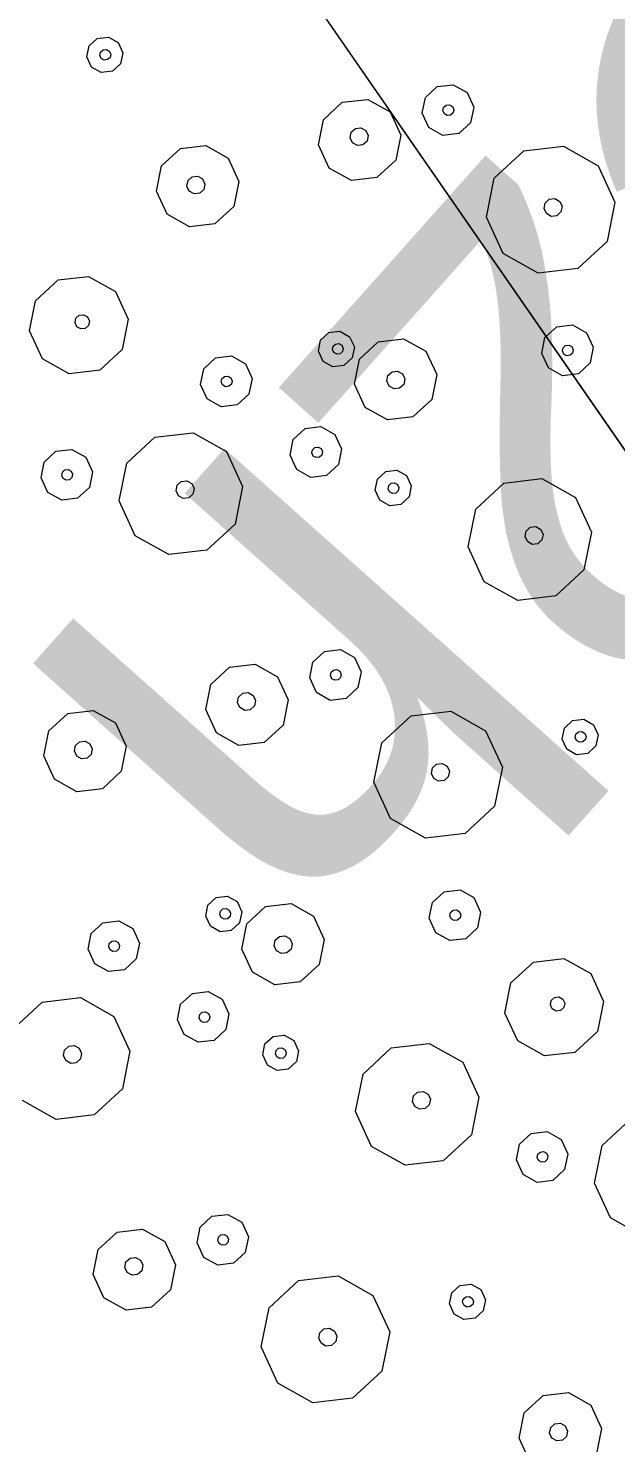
# Model space of a CAD drawing. Header units: metres. Extents: x -2858 to 512, y -1995 to 1252.
# Drawn here: x -966.717 to -964.901, y -838.808 to -834.436 of the extents above; entities that cross this region are included whole.
import ezdxf
from ezdxf.enums import TextEntityAlignment as Align
from ezdxf.lldxf.tags import DXFTag

# ---------------------------------------------------------------- set-up
doc = ezdxf.new("R2010")
doc.units = ezdxf.units.M
doc.layers.add('Calque commun', color=7, linetype='Continuous')
doc.layers.add('Textes', color=7, linetype='Continuous')
doc.styles.add('Arial26', font='arial.ttf', dxfattribs={"height": 0.202684})
tags = doc.linetypes.add('HIDDENX2', pattern=[0.75, 0.5, -0.25]).pattern_tags.tags
tags[6:7] = [DXFTag(74, 4), DXFTag(75, 0), DXFTag(340, '0'), DXFTag(46, 1.0), DXFTag(50, 0.0), DXFTag(44, 0.0), DXFTag(45, 0.0)]
tags[4:5] = [DXFTag(74, 4), DXFTag(75, 0), DXFTag(340, '0'), DXFTag(46, 1.0), DXFTag(50, 0.0), DXFTag(44, 0.0), DXFTag(45, 0.0)]

# ---------------------------------------------------------------- blocks, each defined once
blk = doc.blocks.new('pattern')
at = {"layer": 'Calque commun', "color": 54, "linetype": 'Continuous', "lineweight": 9}
for p, q in [((60.7252, 40.2766), (60.7933, 40.3169)), ((60.6937, 40.2041), (60.7252, 40.2766)), ((60.7109, 40.1269), (60.6937, 40.2041)), ((60.7942, 40.1882), (60.801, 40.2041)), ((60.7979, 40.1713), (60.7942, 40.1882)), ((60.801, 40.2041), (60.8159, 40.2129)), ((60.8159, 40.2129), (60.8332, 40.2112)), ((60.8332, 40.2112), (60.8461, 40.1998)), ((60.8499, 40.1829), (60.843, 40.167)), ((60.8461, 40.1998), (60.8499, 40.1829)), ((60.8109, 40.1599), (60.7979, 40.1713)), ((60.8281, 40.1582), (60.8109, 40.1599)), ((60.843, 40.167), (60.8281, 40.1582)), ((60.9486, 40.1798), (60.9171, 40.1072)), ((60.7702, 40.0745), (60.7109, 40.1269)), ((60.9171, 40.1072), (60.849, 40.067)), ((60.849, 40.067), (60.7702, 40.0745)), ((60.196, 39.9796), (60.2218, 39.8638)), ((60.2218, 39.8638), (60.1746, 39.7549)), ((60.1746, 39.7549), (60.0724, 39.6946)), ((60.6542, 39.7124), (60.668, 39.7441)), ((60.668, 39.7441), (60.6978, 39.7617)), ((60.6978, 39.7617), (60.7322, 39.7584)), ((60.7322, 39.7584), (60.7582, 39.7355)), ((60.0724, 39.6946), (59.9543, 39.7059)), ((60.6617, 39.6786), (60.6542, 39.7124)), ((60.692, 39.7095), (60.6961, 39.7191)), ((60.6942, 39.6994), (60.692, 39.7095)), ((60.6961, 39.7191), (60.705, 39.7243)), ((60.705, 39.7243), (60.7154, 39.7233)), ((60.7154, 39.7233), (60.7232, 39.7165)), ((60.7254, 39.7063), (60.7213, 39.6968)), ((60.7232, 39.7165), (60.7254, 39.7063)), ((60.7657, 39.7017), (60.7519, 39.67)), ((60.7582, 39.7355), (60.7657, 39.7017)), ((60.1626, 39.6331), (60.2052, 39.6582)), ((60.2052, 39.6582), (60.2544, 39.6535)), ((60.6877, 39.6557), (60.6617, 39.6786)), ((60.702, 39.6925), (60.6942, 39.6994)), ((60.7124, 39.6915), (60.702, 39.6925)), ((60.7213, 39.6968), (60.7124, 39.6915)), ((60.7519, 39.67), (60.7221, 39.6524)), ((60.1429, 39.5877), (60.1626, 39.6331)), ((60.2544, 39.6535), (60.2915, 39.6208)), ((60.2915, 39.6208), (60.3022, 39.5725)), ((60.7221, 39.6524), (60.6877, 39.6557)), ((60.9397, 39.5898), (61.0461, 39.6526)), ((61.0461, 39.6526), (61.1692, 39.6409)), ((61.1692, 39.6409), (61.2618, 39.5591)), ((60.1537, 39.5394), (60.1429, 39.5877)), ((60.2051, 39.5826), (60.2092, 39.5921)), ((60.2074, 39.5724), (60.2051, 39.5826)), ((60.2152, 39.5656), (60.2074, 39.5724)), ((60.2092, 39.5921), (60.2182, 39.5974)), ((60.2182, 39.5974), (60.2285, 39.5964)), ((60.2344, 39.5699), (60.2255, 39.5646)), ((60.2285, 39.5964), (60.2363, 39.5895)), ((60.2386, 39.5794), (60.2344, 39.5699)), ((60.2363, 39.5895), (60.2386, 39.5794)), ((60.3022, 39.5725), (60.2825, 39.5272)), ((60.8905, 39.4764), (60.9397, 39.5898)), ((60.1907, 39.5067), (60.1537, 39.5394)), ((60.2255, 39.5646), (60.2152, 39.5656)), ((60.2825, 39.5272), (60.24, 39.502)), ((61.2618, 39.5591), (61.2887, 39.4384)), ((60.24, 39.502), (60.1907, 39.5067)), ((61.0586, 39.4765), (61.0735, 39.4853)), ((61.0735, 39.4853), (61.0907, 39.4837)), ((61.0907, 39.4837), (61.1037, 39.4722)), ((59.7377, 39.4011), (59.8194, 39.4493)), ((59.8194, 39.4493), (59.9139, 39.4403)), ((59.9139, 39.4403), (59.9851, 39.3775)), ((60.9174, 39.3557), (60.8905, 39.4764)), ((61.0517, 39.4607), (61.0586, 39.4765)), ((61.0555, 39.4438), (61.0517, 39.4607)), ((61.0685, 39.4323), (61.0555, 39.4438)), ((61.1006, 39.4395), (61.0857, 39.4307)), ((61.1075, 39.4553), (61.1006, 39.4395)), ((61.1037, 39.4722), (61.1075, 39.4553)), ((61.2887, 39.4384), (61.2395, 39.325)), ((59.6999, 39.314), (59.7377, 39.4011)), ((61.0857, 39.4307), (61.0685, 39.4323)), ((59.9851, 39.3775), (60.0057, 39.2848)), ((60.2152, 39.3111), (60.3174, 39.3715)), ((60.3174, 39.3715), (60.4355, 39.3602)), ((60.4355, 39.3602), (60.5245, 39.2817)), ((61.01, 39.2739), (60.9174, 39.3557)), ((59.7205, 39.2213), (59.6999, 39.314)), ((59.8161, 39.3026), (59.8216, 39.3153)), ((59.8216, 39.3153), (59.8335, 39.3223)), ((59.8335, 39.3223), (59.8473, 39.321)), ((59.8473, 39.321), (59.8577, 39.3119)), ((59.8577, 39.3119), (59.8607, 39.2984)), ((60.168, 39.2023), (60.2152, 39.3111)), ((61.2395, 39.325), (61.1331, 39.2622)), ((59.8191, 39.2891), (59.8161, 39.3026)), ((59.8295, 39.2799), (59.8191, 39.2891)), ((59.8433, 39.2786), (59.8295, 39.2799)), ((59.8552, 39.2857), (59.8433, 39.2786)), ((59.8607, 39.2984), (59.8552, 39.2857)), ((60.0057, 39.2848), (59.9679, 39.1978)), ((60.5245, 39.2817), (60.5503, 39.1659)), ((61.1331, 39.2622), (61.01, 39.2739)), ((59.7917, 39.1585), (59.7205, 39.2213)), ((59.9679, 39.1978), (59.8862, 39.1495)), ((60.1938, 39.0864), (60.168, 39.2023)), ((60.3133, 39.1881), (60.3202, 39.2039)), ((60.317, 39.1712), (60.3133, 39.1881)), ((60.3202, 39.2039), (60.3351, 39.2127)), ((60.3351, 39.2127), (60.3523, 39.2111)), ((60.3523, 39.2111), (60.3653, 39.1996)), ((60.369, 39.1827), (60.3621, 39.1669)), ((60.3653, 39.1996), (60.369, 39.1827)), ((59.8862, 39.1495), (59.7917, 39.1585)), ((60.33, 39.1597), (60.317, 39.1712)), ((60.3472, 39.1581), (60.33, 39.1597)), ((60.3621, 39.1669), (60.3472, 39.1581)), ((60.5503, 39.1659), (60.503, 39.057)), ((61.0121, 39.0682), (61.0546, 39.0934)), ((61.0546, 39.0934), (61.1039, 39.0887)), ((61.1039, 39.0887), (61.1409, 39.0559)), ((60.2827, 39.0079), (60.1938, 39.0864)), ((60.503, 39.057), (60.4009, 38.9967)), ((60.9924, 39.0229), (61.0121, 39.0682)), ((61.1409, 39.0559), (61.1517, 39.0077)), ((60.4009, 38.9967), (60.2827, 39.0079)), ((61.0031, 38.9746), (60.9924, 39.0229)), ((61.0546, 39.0177), (61.0587, 39.0273)), ((61.0569, 39.0076), (61.0546, 39.0177)), ((61.0646, 39.0007), (61.0569, 39.0076)), ((61.0587, 39.0273), (61.0677, 39.0325)), ((61.0677, 39.0325), (61.078, 39.0316)), ((61.0839, 39.005), (61.075, 38.9997)), ((61.078, 39.0316), (61.0858, 39.0247)), ((61.088, 39.0145), (61.0839, 39.005)), ((61.0858, 39.0247), (61.088, 39.0145)), ((61.1517, 39.0077), (61.132, 38.9623)), ((59.7855, 38.9338), (59.8281, 38.9589)), ((59.8281, 38.9589), (59.8773, 38.9542)), ((61.0402, 38.9419), (61.0031, 38.9746)), ((61.075, 38.9997), (61.0646, 39.0007)), ((61.132, 38.9623), (61.0894, 38.9372)), ((61.1957, 38.8853), (61.2271, 38.9579)), ((61.2271, 38.9579), (61.2952, 38.9981)), ((61.2952, 38.9981), (61.374, 38.9906)), ((61.374, 38.9906), (61.4333, 38.9382)), ((59.7659, 38.8884), (59.7855, 38.9338)), ((59.8773, 38.9542), (59.9144, 38.9215)), ((59.9144, 38.9215), (59.9251, 38.8732)), ((61.0894, 38.9372), (61.0402, 38.9419)), ((61.4333, 38.9382), (61.4505, 38.861)), ((59.7766, 38.8402), (59.7659, 38.8884)), ((59.8281, 38.8833), (59.8322, 38.8928)), ((59.8303, 38.8731), (59.8281, 38.8833)), ((59.8381, 38.8663), (59.8303, 38.8731)), ((59.8322, 38.8928), (59.8411, 38.8981)), ((59.8411, 38.8981), (59.8515, 38.8971)), ((59.8574, 38.8706), (59.8484, 38.8653)), ((59.8515, 38.8971), (59.8593, 38.8902)), ((59.8615, 38.8801), (59.8574, 38.8706)), ((59.8593, 38.8902), (59.8615, 38.8801)), ((59.9251, 38.8732), (59.9055, 38.8279)), ((61.2128, 38.8081), (61.1957, 38.8853)), ((61.2886, 38.8679), (61.2955, 38.8838)), ((61.2955, 38.8838), (61.3104, 38.8926)), ((61.3104, 38.8926), (61.3277, 38.8909)), ((61.3277, 38.8909), (61.3406, 38.8795)), ((61.3406, 38.8795), (61.3444, 38.8626)), ((59.121, 38.8072), (59.1348, 38.8389)), ((59.1348, 38.8389), (59.1646, 38.8565)), ((59.1646, 38.8565), (59.1991, 38.8532)), ((59.1991, 38.8532), (59.225, 38.8303)), ((59.225, 38.8303), (59.2325, 38.7966)), ((59.8137, 38.8074), (59.7766, 38.8402)), ((59.8484, 38.8653), (59.8381, 38.8663)), ((59.9055, 38.8279), (59.8629, 38.8027)), ((61.2924, 38.851), (61.2886, 38.8679)), ((61.3054, 38.8396), (61.2924, 38.851)), ((61.3226, 38.8379), (61.3054, 38.8396)), ((61.3375, 38.8467), (61.3226, 38.8379)), ((61.3444, 38.8626), (61.3375, 38.8467)), ((61.4505, 38.861), (61.419, 38.7884)), ((59.1286, 38.7734), (59.121, 38.8072)), ((59.1588, 38.8043), (59.1629, 38.8139)), ((59.1611, 38.7942), (59.1588, 38.8043)), ((59.1688, 38.7873), (59.1611, 38.7942)), ((59.1629, 38.8139), (59.1719, 38.8191)), ((59.1792, 38.7863), (59.1688, 38.7873)), ((59.1719, 38.8191), (59.1822, 38.8181)), ((59.1881, 38.7916), (59.1792, 38.7863)), ((59.1822, 38.8181), (59.19, 38.8113)), ((59.1922, 38.8011), (59.1881, 38.7916)), ((59.19, 38.8113), (59.1922, 38.8011)), ((59.2325, 38.7966), (59.2188, 38.7648)), ((59.8629, 38.8027), (59.8137, 38.8074)), ((60.4661, 38.7684), (60.4799, 38.8002)), ((60.4799, 38.8002), (60.5097, 38.8178)), ((60.5097, 38.8178), (60.5441, 38.8145)), ((60.5441, 38.8145), (60.5701, 38.7916)), ((60.5701, 38.7916), (60.5776, 38.7578)), ((61.2722, 38.7557), (61.2128, 38.8081)), ((61.419, 38.7884), (61.3509, 38.7482)), ((59.1545, 38.7505), (59.1286, 38.7734)), ((59.1889, 38.7472), (59.1545, 38.7505)), ((59.2188, 38.7648), (59.1889, 38.7472)), ((59.4065, 38.6846), (59.5129, 38.7474)), ((59.5129, 38.7474), (59.636, 38.7357)), ((60.4736, 38.7347), (60.4661, 38.7684)), ((60.5055, 38.7657), (60.5097, 38.7752)), ((60.5078, 38.7556), (60.5055, 38.7657)), ((60.5156, 38.7487), (60.5078, 38.7556)), ((60.5097, 38.7752), (60.5186, 38.7805)), ((60.5259, 38.7477), (60.5156, 38.7487)), ((60.5186, 38.7805), (60.5289, 38.7795)), ((60.5348, 38.753), (60.5259, 38.7477)), ((60.5289, 38.7795), (60.5367, 38.7726)), ((60.539, 38.7625), (60.5348, 38.753)), ((60.5367, 38.7726), (60.539, 38.7625)), ((60.5776, 38.7578), (60.5638, 38.7261)), ((61.3509, 38.7482), (61.2722, 38.7557)), ((59.636, 38.7357), (59.7286, 38.6539)), ((60.4996, 38.7118), (60.4736, 38.7347)), ((60.534, 38.7085), (60.4996, 38.7118)), ((60.5638, 38.7261), (60.534, 38.7085)), ((59.3573, 38.5712), (59.4065, 38.6846)), ((59.7286, 38.6539), (59.7555, 38.5332)), ((60.1711, 38.6292), (60.2392, 38.6694)), ((60.2392, 38.6694), (60.318, 38.6619)), ((60.318, 38.6619), (60.3773, 38.6095)), ((60.1397, 38.5566), (60.1711, 38.6292)), ((60.3773, 38.6095), (60.3945, 38.5323)), ((59.3842, 38.4505), (59.3573, 38.5712)), ((59.5185, 38.5555), (59.5254, 38.5713)), ((59.5254, 38.5713), (59.5403, 38.5801)), ((59.5403, 38.5801), (59.5576, 38.5785)), ((59.5576, 38.5785), (59.5705, 38.567)), ((59.5705, 38.567), (59.5743, 38.5501)), ((60.2399, 38.5489), (60.2468, 38.5648)), ((60.2468, 38.5648), (60.2617, 38.5736)), ((60.2617, 38.5736), (60.2789, 38.5719)), ((60.2789, 38.5719), (60.2919, 38.5605)), ((60.5388, 38.5635), (60.5814, 38.5887)), ((60.5814, 38.5887), (60.6306, 38.584)), ((60.6306, 38.584), (60.6677, 38.5512)), ((59.5223, 38.5386), (59.5185, 38.5555)), ((59.5353, 38.5271), (59.5223, 38.5386)), ((59.5525, 38.5255), (59.5353, 38.5271)), ((59.5674, 38.5343), (59.5525, 38.5255)), ((59.5743, 38.5501), (59.5674, 38.5343)), ((59.7555, 38.5332), (59.7064, 38.4198)), ((60.1569, 38.4794), (60.1397, 38.5566)), ((60.2437, 38.532), (60.2399, 38.5489)), ((60.2566, 38.5205), (60.2437, 38.532)), ((60.2738, 38.5189), (60.2566, 38.5205)), ((60.2887, 38.5277), (60.2738, 38.5189)), ((60.2956, 38.5436), (60.2887, 38.5277)), ((60.2919, 38.5605), (60.2956, 38.5436)), ((60.3945, 38.5323), (60.363, 38.4597)), ((60.5192, 38.5182), (60.5388, 38.5635)), ((60.5801, 38.516), (60.5842, 38.5255)), ((60.5842, 38.5255), (60.5932, 38.5308)), ((60.5932, 38.5308), (60.6035, 38.5298)), ((60.6035, 38.5298), (60.6113, 38.5229)), ((60.6113, 38.5229), (60.6135, 38.5128)), ((60.6677, 38.5512), (60.6785, 38.503)), ((60.2162, 38.427), (60.1569, 38.4794)), ((60.5299, 38.4699), (60.5192, 38.5182)), ((60.5823, 38.5058), (60.5801, 38.516)), ((60.5901, 38.499), (60.5823, 38.5058)), ((60.6005, 38.498), (60.5901, 38.499)), ((60.6094, 38.5032), (60.6005, 38.498)), ((60.6135, 38.5128), (60.6094, 38.5032)), ((60.6785, 38.503), (60.6588, 38.4576)), ((58.682, 38.4059), (58.7842, 38.4663)), ((58.7842, 38.4663), (58.9023, 38.455)), ((58.9023, 38.455), (58.9913, 38.3765)), ((59.4769, 38.3687), (59.3842, 38.4505)), ((60.363, 38.4597), (60.2949, 38.4195)), ((60.567, 38.4372), (60.5299, 38.4699)), ((60.6162, 38.4325), (60.567, 38.4372)), ((60.6588, 38.4576), (60.6162, 38.4325)), ((60.8292, 38.4127), (60.9314, 38.4731)), ((60.9314, 38.4731), (61.0495, 38.4618)), ((61.0495, 38.4618), (61.1385, 38.3833)), ((58.6348, 38.2971), (58.682, 38.4059)), ((59.7064, 38.4198), (59.5999, 38.357)), ((60.2949, 38.4195), (60.2162, 38.427)), ((60.2775, 38.3827), (60.3073, 38.4003)), ((60.3073, 38.4003), (60.3417, 38.397)), ((60.3417, 38.397), (60.3677, 38.3741)), ((60.782, 38.3039), (60.8292, 38.4127)), ((58.9913, 38.3765), (59.0171, 38.2607)), ((59.5999, 38.357), (59.4769, 38.3687)), ((60.2637, 38.3509), (60.2775, 38.3827)), ((60.2712, 38.3171), (60.2637, 38.3509)), ((60.2993, 38.3506), (60.3035, 38.3601)), ((60.3016, 38.3404), (60.2993, 38.3506)), ((60.3035, 38.3601), (60.3124, 38.3654)), ((60.3124, 38.3654), (60.3227, 38.3644)), ((60.3227, 38.3644), (60.3305, 38.3575)), ((60.3328, 38.3474), (60.3287, 38.3378)), ((60.3305, 38.3575), (60.3328, 38.3474)), ((60.3677, 38.3741), (60.3752, 38.3403)), ((61.1385, 38.3833), (61.1643, 38.2674)), ((58.787, 38.2987), (58.8019, 38.3075)), ((58.8019, 38.3075), (58.8191, 38.3059)), ((58.8191, 38.3059), (58.8321, 38.2944)), ((60.2972, 38.2942), (60.2712, 38.3171)), ((60.3094, 38.3335), (60.3016, 38.3404)), ((60.3197, 38.3326), (60.3094, 38.3335)), ((60.3287, 38.3378), (60.3197, 38.3326)), ((60.3614, 38.3085), (60.3316, 38.291)), ((60.3752, 38.3403), (60.3614, 38.3085)), ((60.8078, 38.188), (60.782, 38.3039)), ((60.9273, 38.2896), (60.9342, 38.3055)), ((60.9342, 38.3055), (60.9491, 38.3143)), ((60.9491, 38.3143), (60.9663, 38.3127)), ((60.9663, 38.3127), (60.9793, 38.3012)), ((60.9793, 38.3012), (60.9831, 38.2843)), ((58.6606, 38.1813), (58.6348, 38.2971)), ((58.7801, 38.2829), (58.787, 38.2987)), ((58.7839, 38.266), (58.7801, 38.2829)), ((58.7968, 38.2545), (58.7839, 38.266)), ((58.829, 38.2617), (58.8141, 38.2529)), ((58.8358, 38.2776), (58.829, 38.2617)), ((58.8321, 38.2944), (58.8358, 38.2776)), ((59.0171, 38.2607), (58.9699, 38.1518)), ((60.3316, 38.291), (60.2972, 38.2942)), ((60.9311, 38.2728), (60.9273, 38.2896)), ((60.944, 38.2613), (60.9311, 38.2728)), ((60.9613, 38.2597), (60.944, 38.2613)), ((60.9762, 38.2685), (60.9613, 38.2597)), ((60.9831, 38.2843), (60.9762, 38.2685)), ((58.8141, 38.2529), (58.7968, 38.2545)), ((60.5608, 38.2117), (60.6034, 38.2368)), ((60.6034, 38.2368), (60.6526, 38.2321)), ((60.6526, 38.2321), (60.6896, 38.1994)), ((58.7496, 38.1027), (58.6606, 38.1813)), ((59.4789, 38.163), (59.5215, 38.1882)), ((59.5215, 38.1882), (59.5707, 38.1835)), ((59.5707, 38.1835), (59.6078, 38.1507)), ((60.5411, 38.1663), (60.5608, 38.2117)), ((60.6033, 38.1612), (60.6074, 38.1707)), ((60.6074, 38.1707), (60.6164, 38.176)), ((60.6164, 38.176), (60.6267, 38.175)), ((60.6267, 38.175), (60.6345, 38.1681)), ((60.6896, 38.1994), (60.7004, 38.1511)), ((60.8968, 38.1095), (60.8078, 38.188)), ((58.9699, 38.1518), (58.8677, 38.0915)), ((59.4592, 38.1177), (59.4789, 38.163)), ((59.5256, 38.1221), (59.5345, 38.1273)), ((59.5345, 38.1273), (59.5448, 38.1264)), ((59.5448, 38.1264), (59.5526, 38.1195)), ((59.6078, 38.1507), (59.6185, 38.1025)), ((60.5519, 38.118), (60.5411, 38.1663)), ((60.6056, 38.1511), (60.6033, 38.1612)), ((60.6133, 38.1442), (60.6056, 38.1511)), ((60.6237, 38.1432), (60.6133, 38.1442)), ((60.6326, 38.1485), (60.6237, 38.1432)), ((60.6368, 38.158), (60.6326, 38.1485)), ((60.6345, 38.1681), (60.6368, 38.158)), ((60.7004, 38.1511), (60.6807, 38.1058)), ((58.8677, 38.0915), (58.7496, 38.1027)), ((59.47, 38.0694), (59.4592, 38.1177)), ((59.5214, 38.1125), (59.5256, 38.1221)), ((59.5237, 38.1024), (59.5214, 38.1125)), ((59.5315, 38.0955), (59.5237, 38.1024)), ((59.5418, 38.0946), (59.5315, 38.0955)), ((59.5507, 38.0998), (59.5418, 38.0946)), ((59.5549, 38.1094), (59.5507, 38.0998)), ((59.5526, 38.1195), (59.5549, 38.1094)), ((59.6185, 38.1025), (59.5988, 38.0571)), ((59.6939, 38.0527), (59.7621, 38.0929)), ((59.7621, 38.0929), (59.8408, 38.0854)), ((59.8408, 38.0854), (59.9001, 38.033)), ((60.5889, 38.0853), (60.5519, 38.118)), ((60.6381, 38.0806), (60.5889, 38.0853)), ((60.6807, 38.1058), (60.6381, 38.0806)), ((61.0149, 38.0982), (60.8968, 38.1095)), ((58.2524, 38.0286), (58.2949, 38.0537)), ((58.2949, 38.0537), (58.3442, 38.049)), ((58.3442, 38.049), (58.3812, 38.0163)), ((59.507, 38.0367), (59.47, 38.0694)), ((59.5988, 38.0571), (59.5563, 38.032)), ((59.6625, 37.9801), (59.6939, 38.0527)), ((58.2327, 37.9832), (58.2524, 38.0286)), ((58.3812, 38.0163), (58.392, 37.968)), ((59.5563, 38.032), (59.507, 38.0367)), ((59.9001, 38.033), (59.9173, 37.9558)), ((58.2434, 37.935), (58.2327, 37.9832)), ((58.2949, 37.9781), (58.299, 37.9876)), ((58.2971, 37.968), (58.2949, 37.9781)), ((58.3049, 37.9611), (58.2971, 37.968)), ((58.299, 37.9876), (58.308, 37.9929)), ((58.3153, 37.9601), (58.3049, 37.9611)), ((58.308, 37.9929), (58.3183, 37.9919)), ((58.3242, 37.9654), (58.3153, 37.9601)), ((58.3183, 37.9919), (58.3261, 37.985)), ((58.3283, 37.9749), (58.3242, 37.9654)), ((58.3261, 37.985), (58.3283, 37.9749)), ((58.392, 37.968), (58.3723, 37.9227)), ((59.6797, 37.9029), (59.6625, 37.9801)), ((59.7555, 37.9627), (59.7624, 37.9786)), ((59.7592, 37.9458), (59.7555, 37.9627)), ((59.7624, 37.9786), (59.7773, 37.9874)), ((59.7773, 37.9874), (59.7945, 37.9858)), ((59.7945, 37.9858), (59.8075, 37.9743)), ((59.8112, 37.9574), (59.8043, 37.9415)), ((59.8075, 37.9743), (59.8112, 37.9574)), ((59.9173, 37.9558), (59.8859, 37.8832)), ((58.2805, 37.9022), (58.2434, 37.935)), ((58.3723, 37.9227), (58.3297, 37.8975)), ((58.9467, 37.895), (58.9765, 37.9126)), ((58.9765, 37.9126), (59.0109, 37.9093)), ((59.0109, 37.9093), (59.0369, 37.8864)), ((59.7722, 37.9344), (59.7592, 37.9458)), ((59.7894, 37.9327), (59.7722, 37.9344)), ((59.8043, 37.9415), (59.7894, 37.9327)), ((58.3297, 37.8975), (58.2805, 37.9022)), ((58.9329, 37.8633), (58.9467, 37.895)), ((58.9724, 37.8605), (58.9765, 37.87)), ((58.9765, 37.87), (58.9854, 37.8753)), ((58.9854, 37.8753), (58.9958, 37.8743)), ((58.9958, 37.8743), (59.0035, 37.8675)), ((59.0035, 37.8675), (59.0058, 37.8573)), ((59.0369, 37.8864), (59.0444, 37.8526)), ((59.739, 37.8505), (59.6797, 37.9029)), ((59.8859, 37.8832), (59.8177, 37.843)), ((57.8733, 37.7794), (57.9798, 37.8422)), ((57.9798, 37.8422), (58.1028, 37.8305)), ((58.1028, 37.8305), (58.1955, 37.7487)), ((58.9404, 37.8295), (58.9329, 37.8633)), ((58.9664, 37.8066), (58.9404, 37.8295)), ((58.9746, 37.8504), (58.9724, 37.8605)), ((58.9824, 37.8435), (58.9746, 37.8504)), ((58.9927, 37.8425), (58.9824, 37.8435)), ((59.0017, 37.8478), (58.9927, 37.8425)), ((59.0306, 37.8209), (59.0008, 37.8033)), ((59.0058, 37.8573), (59.0017, 37.8478)), ((59.0444, 37.8526), (59.0306, 37.8209)), ((59.8177, 37.843), (59.739, 37.8505)), ((57.8242, 37.666), (57.8733, 37.7794)), ((59.0008, 37.8033), (58.9664, 37.8066)), ((60.1345, 37.7751), (60.2026, 37.8153)), ((60.2026, 37.8153), (60.2814, 37.8078)), ((60.2814, 37.8078), (60.3407, 37.7555)), ((58.1955, 37.7487), (58.2224, 37.628)), ((58.638, 37.724), (58.7061, 37.7642)), ((58.7061, 37.7642), (58.7848, 37.7567)), ((58.7848, 37.7567), (58.8441, 37.7043)), ((60.1031, 37.7025), (60.1345, 37.7751)), ((60.3407, 37.7555), (60.3579, 37.6782)), ((58.6065, 37.6514), (58.638, 37.724)), ((58.8441, 37.7043), (58.8613, 37.6271)), ((60.1203, 37.6253), (60.1031, 37.7025)), ((60.2035, 37.6867), (60.2104, 37.7025)), ((60.2104, 37.7025), (60.2253, 37.7113)), ((60.2253, 37.7113), (60.2425, 37.7097)), ((60.2425, 37.7097), (60.2555, 37.6982)), ((60.2555, 37.6982), (60.2592, 37.6814)), ((57.851, 37.5453), (57.8242, 37.666)), ((57.9854, 37.6503), (57.9923, 37.6661)), ((57.9891, 37.6334), (57.9854, 37.6503)), ((57.9923, 37.6661), (58.0072, 37.6749)), ((58.0072, 37.6749), (58.0244, 37.6733)), ((58.0244, 37.6733), (58.0374, 37.6618)), ((58.0374, 37.6618), (58.0411, 37.6449)), ((58.6237, 37.5742), (58.6065, 37.6514)), ((58.7067, 37.6437), (58.7136, 37.6596)), ((58.7136, 37.6596), (58.7285, 37.6684)), ((58.7285, 37.6684), (58.7457, 37.6667)), ((58.7457, 37.6667), (58.7587, 37.6553)), ((58.7587, 37.6553), (58.7625, 37.6384)), ((58.986, 37.613), (59.0057, 37.6583)), ((59.0057, 37.6583), (59.0482, 37.6835)), ((59.0482, 37.6835), (59.0975, 37.6788)), ((59.0975, 37.6788), (59.1345, 37.646)), ((59.1345, 37.646), (59.1453, 37.5978)), ((60.2072, 37.6698), (60.2035, 37.6867)), ((60.2202, 37.6583), (60.2072, 37.6698)), ((60.2374, 37.6567), (60.2202, 37.6583)), ((60.2523, 37.6655), (60.2374, 37.6567)), ((60.2592, 37.6814), (60.2523, 37.6655)), ((60.3579, 37.6782), (60.3264, 37.6057)), ((58.0021, 37.6219), (57.9891, 37.6334)), ((58.0193, 37.6203), (58.0021, 37.6219)), ((58.0342, 37.6291), (58.0193, 37.6203)), ((58.0411, 37.6449), (58.0342, 37.6291)), ((58.2224, 37.628), (58.1732, 37.5146)), ((58.7105, 37.6268), (58.7067, 37.6437)), ((58.7234, 37.6154), (58.7105, 37.6268)), ((58.7407, 37.6137), (58.7234, 37.6154)), ((58.7556, 37.6225), (58.7407, 37.6137)), ((58.7625, 37.6384), (58.7556, 37.6225)), ((58.8613, 37.6271), (58.8299, 37.5545)), ((58.9968, 37.5647), (58.986, 37.613)), ((59.0469, 37.6108), (59.051, 37.6203)), ((59.0492, 37.6006), (59.0469, 37.6108)), ((59.051, 37.6203), (59.06, 37.6256)), ((59.06, 37.6256), (59.0703, 37.6246)), ((59.0703, 37.6246), (59.0781, 37.6177)), ((59.0804, 37.6076), (59.0762, 37.598)), ((59.0781, 37.6177), (59.0804, 37.6076)), ((60.1796, 37.5729), (60.1203, 37.6253)), ((60.3264, 37.6057), (60.2583, 37.5654)), ((58.683, 37.5218), (58.6237, 37.5742)), ((59.0338, 37.532), (58.9968, 37.5647)), ((59.0569, 37.5938), (59.0492, 37.6006)), ((59.0673, 37.5928), (59.0569, 37.5938)), ((59.0762, 37.598), (59.0673, 37.5928)), ((59.1453, 37.5978), (59.1256, 37.5524)), ((59.2961, 37.5075), (59.3982, 37.5679)), ((59.3982, 37.5679), (59.5164, 37.5566)), ((60.2583, 37.5654), (60.1796, 37.5729)), ((57.9437, 37.4635), (57.851, 37.5453)), ((58.1732, 37.5146), (58.0667, 37.4518)), ((58.7617, 37.5143), (58.683, 37.5218)), ((58.8299, 37.5545), (58.7617, 37.5143)), ((59.083, 37.5273), (59.0338, 37.532)), ((59.1256, 37.5524), (59.083, 37.5273)), ((59.5164, 37.5566), (59.6053, 37.4781)), ((58.7305, 37.4457), (58.7443, 37.4775)), ((58.7443, 37.4775), (58.7741, 37.4951)), ((58.7741, 37.4951), (58.8085, 37.4918)), ((58.8085, 37.4918), (58.8345, 37.4689)), ((59.2489, 37.3987), (59.2961, 37.5075)), ((59.6053, 37.4781), (59.6311, 37.3622)), ((58.0667, 37.4518), (57.9437, 37.4635)), ((58.738, 37.4119), (58.7305, 37.4457)), ((58.7662, 37.4454), (58.7703, 37.4549)), ((58.7684, 37.4352), (58.7662, 37.4454)), ((58.7762, 37.4284), (58.7684, 37.4352)), ((58.7703, 37.4549), (58.7792, 37.4602)), ((58.7865, 37.4274), (58.7762, 37.4284)), ((58.7792, 37.4602), (58.7896, 37.4592)), ((58.7955, 37.4326), (58.7865, 37.4274)), ((58.7896, 37.4592), (58.7974, 37.4523)), ((58.7996, 37.4422), (58.7955, 37.4326)), ((58.7974, 37.4523), (58.7996, 37.4422)), ((58.842, 37.4351), (58.8282, 37.4034)), ((58.8345, 37.4689), (58.842, 37.4351)), ((58.764, 37.389), (58.738, 37.4119)), ((58.7984, 37.3858), (58.764, 37.389)), ((58.8282, 37.4034), (58.7984, 37.3858)), ((59.2747, 37.2828), (59.2489, 37.3987)), ((59.3941, 37.3845), (59.401, 37.4003)), ((59.3979, 37.3676), (59.3941, 37.3845)), ((59.401, 37.4003), (59.4159, 37.4091)), ((59.4159, 37.4091), (59.4332, 37.4075)), ((59.4332, 37.4075), (59.4461, 37.396)), ((59.4461, 37.396), (59.4499, 37.3791)), ((59.4109, 37.3561), (59.3979, 37.3676)), ((59.4281, 37.3545), (59.4109, 37.3561)), ((59.443, 37.3633), (59.4281, 37.3545)), ((59.4499, 37.3791), (59.443, 37.3633)), ((59.6311, 37.3622), (59.5839, 37.2534)), ((59.0079, 37.2611), (59.0276, 37.3065)), ((59.0276, 37.3065), (59.0702, 37.3316)), ((59.0702, 37.3316), (59.1194, 37.3269)), ((59.1194, 37.3269), (59.1565, 37.2942)), ((57.926, 37.2125), (57.9457, 37.2578)), ((57.9457, 37.2578), (57.9883, 37.283)), ((57.9883, 37.283), (58.0375, 37.2783)), ((58.0375, 37.2783), (58.0746, 37.2456)), ((59.0187, 37.2129), (59.0079, 37.2611)), ((59.0701, 37.256), (59.0743, 37.2655)), ((59.0724, 37.2459), (59.0701, 37.256)), ((59.0743, 37.2655), (59.0832, 37.2708)), ((59.0832, 37.2708), (59.0935, 37.2698)), ((59.0935, 37.2698), (59.1013, 37.2629)), ((59.1036, 37.2528), (59.0994, 37.2433)), ((59.1013, 37.2629), (59.1036, 37.2528)), ((59.1565, 37.2942), (59.1672, 37.2459)), ((59.3636, 37.2043), (59.2747, 37.2828)), ((59.5839, 37.2534), (59.4817, 37.193)), ((57.9368, 37.1642), (57.926, 37.2125)), ((57.9882, 37.2073), (57.9924, 37.2169)), ((57.9924, 37.2169), (58.0013, 37.2221)), ((58.0013, 37.2221), (58.0117, 37.2212)), ((58.0117, 37.2212), (58.0194, 37.2143)), ((58.0194, 37.2143), (58.0217, 37.2042)), ((58.0746, 37.2456), (58.0853, 37.1973)), ((59.0558, 37.1801), (59.0187, 37.2129)), ((59.0802, 37.239), (59.0724, 37.2459)), ((59.0905, 37.238), (59.0802, 37.239)), ((59.0994, 37.2433), (59.0905, 37.238)), ((59.1672, 37.2459), (59.1475, 37.2006)), ((57.9905, 37.1972), (57.9882, 37.2073)), ((57.9983, 37.1903), (57.9905, 37.1972)), ((58.0086, 37.1894), (57.9983, 37.1903)), ((58.0176, 37.1946), (58.0086, 37.1894)), ((58.0217, 37.2042), (58.0176, 37.1946)), ((58.0853, 37.1973), (58.0657, 37.1519)), ((58.1608, 37.1475), (58.2289, 37.1877)), ((58.2289, 37.1877), (58.3076, 37.1802)), ((58.3076, 37.1802), (58.3669, 37.1278)), ((59.105, 37.1754), (59.0558, 37.1801)), ((59.1475, 37.2006), (59.105, 37.1754)), ((59.4817, 37.193), (59.3636, 37.2043)), ((57.9739, 37.1315), (57.9368, 37.1642)), ((58.0231, 37.1268), (57.9739, 37.1315)), ((58.0657, 37.1519), (58.0231, 37.1268)), ((58.1293, 37.0749), (58.1608, 37.1475)), ((58.3669, 37.1278), (58.3842, 37.0506)), ((59.5522, 37.0862), (59.5719, 37.1315)), ((59.5719, 37.1315), (59.6145, 37.1567)), ((59.6145, 37.1567), (59.6637, 37.152)), ((59.6637, 37.152), (59.7008, 37.1192)), ((58.2292, 37.0734), (58.2441, 37.0822)), ((58.2441, 37.0822), (58.2613, 37.0806)), ((58.2613, 37.0806), (58.2743, 37.0691)), ((59.563, 37.0379), (59.5522, 37.0862)), ((59.6144, 37.081), (59.6186, 37.0905)), ((59.6167, 37.0709), (59.6144, 37.081)), ((59.6186, 37.0905), (59.6275, 37.0958)), ((59.6275, 37.0958), (59.6379, 37.0948)), ((59.6379, 37.0948), (59.6456, 37.088)), ((59.6479, 37.0778), (59.6438, 37.0683)), ((59.6456, 37.088), (59.6479, 37.0778)), ((59.7008, 37.1192), (59.7115, 37.071)), ((58.1465, 36.9977), (58.1293, 37.0749)), ((58.2223, 37.0575), (58.2292, 37.0734)), ((58.2261, 37.0406), (58.2223, 37.0575)), ((58.239, 37.0292), (58.2261, 37.0406)), ((58.2712, 37.0363), (58.2563, 37.0275)), ((58.278, 37.0522), (58.2712, 37.0363)), ((58.2743, 37.0691), (58.278, 37.0522)), ((58.3842, 37.0506), (58.3527, 36.978)), ((59.6001, 37.0052), (59.563, 37.0379)), ((59.6245, 37.064), (59.6167, 37.0709)), ((59.6348, 37.063), (59.6245, 37.064)), ((59.6438, 37.0683), (59.6348, 37.063)), ((59.7115, 37.071), (59.6919, 37.0256)), ((58.2058, 36.9453), (58.1465, 36.9977)), ((58.2563, 37.0275), (58.239, 37.0292)), ((59.6493, 37.0005), (59.6001, 37.0052)), ((59.6919, 37.0256), (59.6493, 37.0005)), ((58.3527, 36.978), (58.2846, 36.9378)), ((59.147, 36.8995), (59.2287, 36.9478)), ((59.2287, 36.9478), (59.3232, 36.9388)), ((58.2846, 36.9378), (58.2058, 36.9453)), ((58.6013, 36.8699), (58.6695, 36.9101)), ((58.6695, 36.9101), (58.7482, 36.9026)), ((58.7482, 36.9026), (58.8075, 36.8503)), ((59.3232, 36.9388), (59.3944, 36.8759)), ((58.5699, 36.7973), (58.6013, 36.8699)), ((59.1092, 36.8124), (59.147, 36.8995)), ((59.3944, 36.8759), (59.415, 36.7833)), ((58.8075, 36.8503), (58.8247, 36.773)), ((59.2309, 36.8138), (59.2429, 36.8208)), ((59.2429, 36.8208), (59.2567, 36.8195)), ((59.2567, 36.8195), (59.267, 36.8103)), ((58.5871, 36.7201), (58.5699, 36.7973)), ((58.6703, 36.7815), (58.6772, 36.7973)), ((58.6741, 36.7646), (58.6703, 36.7815)), ((58.6772, 36.7973), (58.6921, 36.8061)), ((58.6921, 36.8061), (58.7093, 36.8045)), ((58.7093, 36.8045), (58.7223, 36.793)), ((58.726, 36.7762), (58.7192, 36.7603)), ((58.7223, 36.793), (58.726, 36.7762)), ((58.8247, 36.773), (58.7933, 36.7005)), ((59.1299, 36.7198), (59.1092, 36.8124)), ((59.2254, 36.8011), (59.2309, 36.8138)), ((59.2285, 36.7875), (59.2254, 36.8011)), ((59.2388, 36.7784), (59.2285, 36.7875)), ((59.2526, 36.7771), (59.2388, 36.7784)), ((59.2645, 36.7841), (59.2526, 36.7771)), ((59.27, 36.7968), (59.2645, 36.7841)), ((59.267, 36.8103), (59.27, 36.7968)), ((59.415, 36.7833), (59.3773, 36.6962)), ((58.687, 36.7531), (58.6741, 36.7646)), ((58.7043, 36.7515), (58.687, 36.7531)), ((58.7192, 36.7603), (58.7043, 36.7515)), ((58.6464, 36.6677), (58.5871, 36.7201)), ((58.7933, 36.7005), (58.7251, 36.6602)), ((59.201, 36.6569), (59.1299, 36.7198)), ((59.3773, 36.6962), (59.2955, 36.6479)), ((58.7251, 36.6602), (58.6464, 36.6677)), ((59.2955, 36.6479), (59.201, 36.6569)), ((58.5303, 36.3056), (58.5441, 36.3374)), ((58.5441, 36.3374), (58.5739, 36.355)), ((58.5739, 36.355), (58.6084, 36.3517)), ((58.6084, 36.3517), (58.6343, 36.3288)), ((58.5379, 36.2718), (58.5303, 36.3056)), ((58.5681, 36.3028), (58.5723, 36.3123)), ((58.5704, 36.2926), (58.5681, 36.3028)), ((58.5782, 36.2858), (58.5704, 36.2926)), ((58.5723, 36.3123), (58.5812, 36.3176)), ((58.5812, 36.3176), (58.5915, 36.3166)), ((58.5974, 36.2901), (58.5885, 36.2848)), ((58.5915, 36.3166), (58.5993, 36.3097)), ((58.6016, 36.2996), (58.5974, 36.2901)), ((58.5993, 36.3097), (58.6016, 36.2996)), ((58.6418, 36.295), (58.6281, 36.2632)), ((58.6343, 36.3288), (58.6418, 36.295)), ((58.5638, 36.2489), (58.5379, 36.2718)), ((58.5983, 36.2457), (58.5638, 36.2489)), ((58.5885, 36.2848), (58.5782, 36.2858)), ((58.6281, 36.2632), (58.5983, 36.2457))]:
    blk.add_line(p, q, dxfattribs=at)
at = {"layer": 'Calque commun', "color": 7, "linetype": 'Continuous', "lineweight": 9}
mesh = blk.add_polyface(dxfattribs=at)
corners = [(70.8497, 113.5412), (53.8349, 19.1692), (74.7282, 106.3237), (76.0435, 113.5984), (74.769, 106.1763), (58.8077, 18.2701), (114.1703, 105.207), (114.1703, 98.5387)]
mesh.append_faces([[corners[k] for k in face] for face in [(3, 4, 6)]], dxfattribs={"vtx0": -1, "vtx1": -1, "color": 7})
mesh.append_faces([[corners[k] for k in face] for face in [(3, 2, 4)]], dxfattribs={"vtx0": -1, "vtx2": -1, "color": 7})
mesh.append_faces([[corners[k] for k in face] for face in [(5, 2, 1)]], dxfattribs={"vtx1": -1, "color": 7})
mesh.append_faces([[corners[k] for k in face] for face in [(0, 1, 2), (3, 0, 2)]], dxfattribs={"vtx1": -1, "vtx2": -1, "color": 7})
mesh.append_faces([[corners[k] for k in face] for face in [(4, 7, 6)]], dxfattribs={"vtx2": -1, "color": 7})

msp = doc.modelspace()

# ---------------------------------------------------------------- linework, layer by layer
at = {"layer": 'Calque commun', "color": 3, "linetype": 'HIDDENX2', "lineweight": 18, "extrusion": (0, 0, -1)}
msp.add_arc((879.8798, -719.4797), 120.3746, 259.883419, 322.052272, dxfattribs=at)

# ---------------------------------------------------------------- block references
at = {"layer": 'Calque commun', "color": 0, "linetype": 'ByBlock', "lineweight": -2, "rotation": 228.1617603435354}
msp.add_blockref('pattern', (-954.4467, -766.6559), dxfattribs=at)

# ---------------------------------------------------------------- texts
at = {"layer": 'Textes', "color": 5, "linetype": 'ByBlock', "lineweight": -2, "style": 'Arial26'}
msp.add_text('PLAN DE MASSE VOIR AUSSI PC2c PC2d  PC2e  PC2f  PC2g et PC2h', height=1.509998, rotation=228.2938, dxfattribs=at).set_placement((-921.7412, -785.2657), align=Align.BOTTOM_LEFT)

doc.saveas('drawing.dxf')
